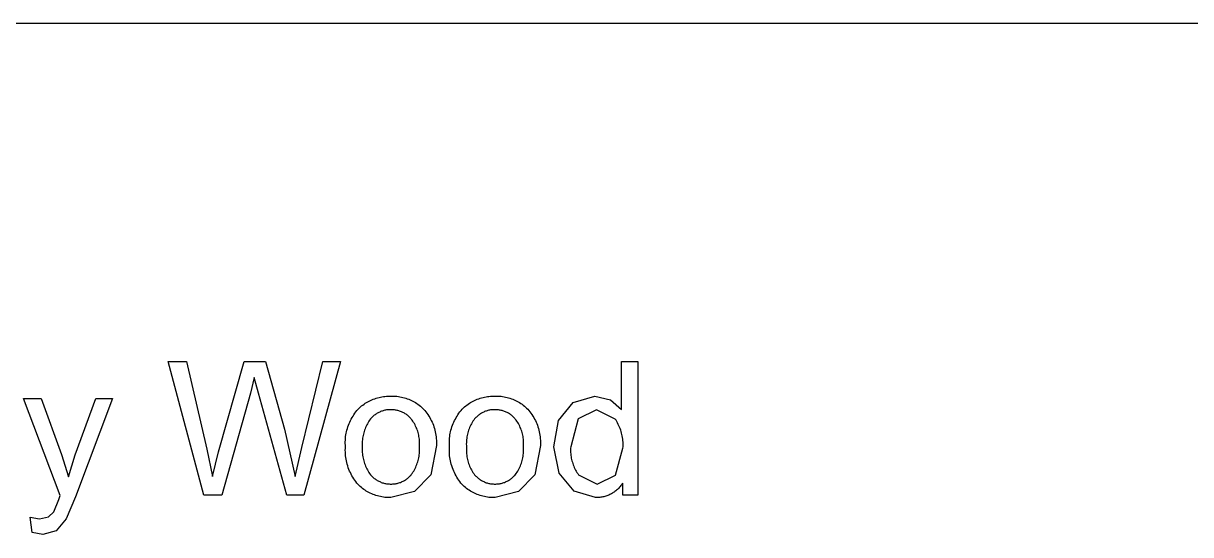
# Model space of a CAD drawing. Header units: inches. Extents: x 0 to 97, y -45 to 96.
# Drawn here: x 29.83 to 47.24, y -24.57 to -16.93 of the extents above; entities that cross this region are included whole.
import ezdxf

# ---------------------------------------------------------------- set-up
doc = ezdxf.new("R2010")
doc.units = ezdxf.units.IN
doc.header["$MEASUREMENT"] = 0
doc.layers.add('Information', color=7, linetype='Continuous', true_color=0x000000)

msp = doc.modelspace()

# ---------------------------------------------------------------- linework, layer by layer
at = {"layer": 'Information'}
for p, q in [((95.85, -16.933), (0.557, -16.933)), ((32.519, -23.979), (31.989, -21.98)), ((31.989, -21.98), (32.26, -21.98)), ((32.26, -21.98), (32.564, -23.29)), ((32.739, -23.33), (33.119, -21.98)), ((33.119, -21.98), (33.438, -21.98)), ((33.438, -21.98), (33.724, -22.992)), ((33.979, -23.264), (34.293, -21.98)), ((34.559, -21.98), (34.011, -23.979)), ((34.293, -21.98), (34.559, -21.98)), ((38.752, -22.697), (38.752, -21.98)), ((38.752, -21.98), (38.996, -21.98)), ((38.996, -21.98), (38.996, -23.979)), ((33.272, -22.221), (33.213, -22.456)), ((33.334, -22.456), (33.272, -22.221)), ((33.213, -22.456), (32.789, -23.979)), ((33.756, -23.979), (33.334, -22.456)), ((30.377, -23.981), (29.828, -22.531)), ((29.828, -22.531), (30.092, -22.531)), ((30.092, -22.531), (30.394, -23.369)), ((30.6, -23.375), (30.909, -22.531)), ((31.154, -22.531), (30.604, -24.003)), ((30.909, -22.531), (31.154, -22.531)), ((34.873, -22.645), (34.891, -22.631)), ((34.891, -22.631), (34.909, -22.618)), ((34.909, -22.618), (34.928, -22.605)), ((34.928, -22.605), (34.947, -22.593)), ((34.947, -22.593), (34.966, -22.582)), ((34.966, -22.582), (34.986, -22.572)), ((34.986, -22.572), (35.006, -22.562)), ((35.006, -22.562), (35.027, -22.553)), ((35.027, -22.553), (35.048, -22.544)), ((35.048, -22.544), (35.069, -22.536)), ((35.069, -22.536), (35.09, -22.529)), ((35.09, -22.529), (35.111, -22.523)), ((35.111, -22.523), (35.133, -22.517)), ((35.133, -22.517), (35.155, -22.512)), ((35.155, -22.512), (35.177, -22.508)), ((35.177, -22.508), (35.199, -22.504)), ((35.199, -22.504), (35.221, -22.502)), ((35.221, -22.502), (35.244, -22.5)), ((35.244, -22.5), (35.266, -22.498)), ((35.266, -22.498), (35.289, -22.498)), ((35.289, -22.498), (35.311, -22.498)), ((35.311, -22.498), (35.334, -22.498)), ((35.334, -22.498), (35.356, -22.498)), ((35.356, -22.498), (35.379, -22.499)), ((35.379, -22.499), (35.401, -22.501)), ((35.401, -22.501), (35.424, -22.504)), ((35.424, -22.504), (35.446, -22.507)), ((35.446, -22.507), (35.468, -22.512)), ((35.468, -22.512), (35.49, -22.517)), ((35.49, -22.517), (35.512, -22.522)), ((35.512, -22.522), (35.533, -22.529)), ((35.533, -22.529), (35.555, -22.536)), ((35.555, -22.536), (35.576, -22.544)), ((35.576, -22.544), (35.597, -22.553)), ((35.597, -22.553), (35.617, -22.562)), ((35.617, -22.562), (35.637, -22.573)), ((35.637, -22.573), (35.657, -22.584)), ((35.657, -22.584), (35.676, -22.595)), ((35.676, -22.595), (35.695, -22.607)), ((35.695, -22.607), (35.714, -22.62)), ((35.714, -22.62), (35.732, -22.634)), ((35.732, -22.634), (35.75, -22.648)), ((36.426, -22.645), (36.444, -22.631)), ((36.444, -22.631), (36.462, -22.618)), ((36.462, -22.618), (36.481, -22.605)), ((36.481, -22.605), (36.5, -22.593)), ((36.5, -22.593), (36.519, -22.582)), ((36.519, -22.582), (36.539, -22.572)), ((36.539, -22.572), (36.559, -22.562)), ((36.559, -22.562), (36.58, -22.553)), ((36.58, -22.553), (36.6, -22.544)), ((36.6, -22.544), (36.621, -22.536)), ((36.621, -22.536), (36.643, -22.529)), ((36.643, -22.529), (36.664, -22.523)), ((36.664, -22.523), (36.686, -22.517)), ((36.686, -22.517), (36.708, -22.512)), ((36.708, -22.512), (36.73, -22.508)), ((36.73, -22.508), (36.752, -22.504)), ((36.752, -22.504), (36.774, -22.502)), ((36.774, -22.502), (36.797, -22.5)), ((36.797, -22.5), (36.819, -22.498)), ((36.819, -22.498), (36.842, -22.498)), ((36.842, -22.498), (36.864, -22.498)), ((36.864, -22.498), (36.887, -22.498)), ((36.887, -22.498), (36.909, -22.498)), ((36.909, -22.498), (36.932, -22.499)), ((36.932, -22.499), (36.954, -22.501)), ((36.954, -22.501), (36.976, -22.504)), ((36.976, -22.504), (36.999, -22.507)), ((36.999, -22.507), (37.021, -22.512)), ((37.021, -22.512), (37.043, -22.517)), ((37.043, -22.517), (37.065, -22.522)), ((37.065, -22.522), (37.086, -22.529)), ((37.086, -22.529), (37.108, -22.536)), ((37.108, -22.536), (37.129, -22.544)), ((37.129, -22.544), (37.149, -22.553)), ((37.149, -22.553), (37.17, -22.562)), ((37.17, -22.562), (37.19, -22.573)), ((37.19, -22.573), (37.21, -22.584)), ((37.21, -22.584), (37.229, -22.595)), ((37.229, -22.595), (37.248, -22.607)), ((37.248, -22.607), (37.267, -22.62)), ((37.267, -22.62), (37.285, -22.634)), ((37.285, -22.634), (37.302, -22.648)), ((37.813, -22.863), (38.03, -22.592)), ((38.03, -22.592), (38.353, -22.498)), ((38.353, -22.498), (38.586, -22.553)), ((38.586, -22.553), (38.752, -22.697)), ((34.719, -22.84), (34.732, -22.818)), ((34.732, -22.818), (34.745, -22.796)), ((34.745, -22.796), (34.758, -22.775)), ((34.758, -22.775), (34.773, -22.754)), ((34.773, -22.754), (34.788, -22.734)), ((34.788, -22.734), (34.804, -22.714)), ((34.804, -22.714), (34.821, -22.695)), ((34.821, -22.695), (34.838, -22.677)), ((34.838, -22.677), (34.856, -22.659)), ((34.856, -22.659), (34.873, -22.645)), ((35.033, -22.81), (35.024, -22.819)), ((35.043, -22.801), (35.033, -22.81)), ((35.053, -22.792), (35.043, -22.801)), ((35.063, -22.784), (35.053, -22.792)), ((35.074, -22.776), (35.063, -22.784)), ((35.085, -22.768), (35.074, -22.776)), ((35.096, -22.761), (35.085, -22.768)), ((35.107, -22.754), (35.096, -22.761)), ((35.119, -22.747), (35.107, -22.754)), ((35.131, -22.741), (35.119, -22.747)), ((35.143, -22.736), (35.131, -22.741)), ((35.155, -22.73), (35.143, -22.736)), ((35.168, -22.725), (35.155, -22.73)), ((35.18, -22.721), (35.168, -22.725)), ((35.193, -22.717), (35.18, -22.721)), ((35.206, -22.713), (35.193, -22.717)), ((35.219, -22.71), (35.206, -22.713)), ((35.232, -22.708), (35.219, -22.71)), ((35.245, -22.705), (35.232, -22.708)), ((35.258, -22.704), (35.245, -22.705)), ((35.271, -22.702), (35.258, -22.704)), ((35.285, -22.702), (35.271, -22.702)), ((35.298, -22.701), (35.285, -22.702)), ((35.311, -22.701), (35.298, -22.701)), ((35.324, -22.701), (35.311, -22.701)), ((35.338, -22.702), (35.324, -22.701)), ((35.351, -22.703), (35.338, -22.702)), ((35.364, -22.704), (35.351, -22.703)), ((35.377, -22.706), (35.364, -22.704)), ((35.39, -22.708), (35.377, -22.706)), ((35.403, -22.711), (35.39, -22.708)), ((35.416, -22.714), (35.403, -22.711)), ((35.429, -22.717), (35.416, -22.714)), ((35.441, -22.721), (35.429, -22.717)), ((35.454, -22.726), (35.441, -22.721)), ((35.466, -22.731), (35.454, -22.726)), ((35.478, -22.736), (35.466, -22.731)), ((35.49, -22.742), (35.478, -22.736)), ((35.502, -22.748), (35.49, -22.742)), ((35.514, -22.754), (35.502, -22.748)), ((35.525, -22.761), (35.514, -22.754)), ((35.536, -22.769), (35.525, -22.761)), ((35.547, -22.776), (35.536, -22.769)), ((35.557, -22.784), (35.547, -22.776)), ((35.568, -22.793), (35.557, -22.784)), ((35.578, -22.801), (35.568, -22.793)), ((35.587, -22.81), (35.578, -22.801)), ((35.597, -22.82), (35.587, -22.81)), ((35.75, -22.648), (35.767, -22.662)), ((35.767, -22.662), (35.783, -22.678)), ((35.783, -22.678), (35.799, -22.694)), ((35.799, -22.694), (35.816, -22.713)), ((35.816, -22.713), (35.832, -22.733)), ((35.832, -22.733), (35.847, -22.753)), ((35.847, -22.753), (35.862, -22.774)), ((35.862, -22.774), (35.876, -22.796)), ((35.876, -22.796), (35.889, -22.817)), ((35.889, -22.817), (35.902, -22.84)), ((36.272, -22.84), (36.284, -22.818)), ((36.284, -22.818), (36.297, -22.796)), ((36.297, -22.796), (36.311, -22.775)), ((36.311, -22.775), (36.326, -22.754)), ((36.326, -22.754), (36.341, -22.734)), ((36.341, -22.734), (36.357, -22.714)), ((36.357, -22.714), (36.374, -22.695)), ((36.374, -22.695), (36.391, -22.677)), ((36.391, -22.677), (36.409, -22.659)), ((36.409, -22.659), (36.426, -22.645)), ((36.586, -22.81), (36.577, -22.819)), ((36.596, -22.801), (36.586, -22.81)), ((36.606, -22.792), (36.596, -22.801)), ((36.616, -22.784), (36.606, -22.792)), ((36.627, -22.776), (36.616, -22.784)), ((36.638, -22.768), (36.627, -22.776)), ((36.649, -22.761), (36.638, -22.768)), ((36.66, -22.754), (36.649, -22.761)), ((36.672, -22.747), (36.66, -22.754)), ((36.684, -22.741), (36.672, -22.747)), ((36.696, -22.736), (36.684, -22.741)), ((36.708, -22.73), (36.696, -22.736)), ((36.72, -22.725), (36.708, -22.73)), ((36.733, -22.721), (36.72, -22.725)), ((36.746, -22.717), (36.733, -22.721)), ((36.758, -22.713), (36.746, -22.717)), ((36.771, -22.71), (36.758, -22.713)), ((36.784, -22.708), (36.771, -22.71)), ((36.798, -22.705), (36.784, -22.708)), ((36.811, -22.704), (36.798, -22.705)), ((36.824, -22.702), (36.811, -22.704)), ((36.837, -22.702), (36.824, -22.702)), ((36.851, -22.701), (36.837, -22.702)), ((36.864, -22.701), (36.851, -22.701)), ((36.877, -22.701), (36.864, -22.701)), ((36.89, -22.702), (36.877, -22.701)), ((36.904, -22.703), (36.89, -22.702)), ((36.917, -22.704), (36.904, -22.703)), ((36.93, -22.706), (36.917, -22.704)), ((36.943, -22.708), (36.93, -22.706)), ((36.956, -22.711), (36.943, -22.708)), ((36.969, -22.714), (36.956, -22.711)), ((36.982, -22.717), (36.969, -22.714)), ((36.994, -22.721), (36.982, -22.717)), ((37.007, -22.726), (36.994, -22.721)), ((37.019, -22.731), (37.007, -22.726)), ((37.031, -22.736), (37.019, -22.731)), ((37.043, -22.742), (37.031, -22.736)), ((37.055, -22.748), (37.043, -22.742)), ((37.067, -22.754), (37.055, -22.748)), ((37.078, -22.761), (37.067, -22.754)), ((37.089, -22.769), (37.078, -22.761)), ((37.1, -22.776), (37.089, -22.769)), ((37.11, -22.784), (37.1, -22.776)), ((37.121, -22.793), (37.11, -22.784)), ((37.131, -22.801), (37.121, -22.793)), ((37.14, -22.81), (37.131, -22.801)), ((37.15, -22.82), (37.14, -22.81)), ((37.302, -22.648), (37.319, -22.662)), ((37.319, -22.662), (37.336, -22.678)), ((37.336, -22.678), (37.352, -22.694)), ((37.352, -22.694), (37.369, -22.713)), ((37.369, -22.713), (37.385, -22.733)), ((37.385, -22.733), (37.4, -22.753)), ((37.4, -22.753), (37.415, -22.774)), ((37.415, -22.774), (37.429, -22.796)), ((37.429, -22.796), (37.442, -22.817)), ((37.442, -22.817), (37.455, -22.84)), ((38.376, -22.701), (38.103, -22.835)), ((38.658, -22.84), (38.376, -22.701)), ((33.724, -22.992), (33.88, -23.699)), ((34.654, -23.004), (34.661, -22.98)), ((34.661, -22.98), (34.669, -22.956)), ((34.669, -22.956), (34.677, -22.932)), ((34.677, -22.932), (34.687, -22.908)), ((34.687, -22.908), (34.697, -22.885)), ((34.697, -22.885), (34.708, -22.862)), ((34.708, -22.862), (34.719, -22.84)), ((34.924, -22.986), (34.917, -23.006)), ((34.932, -22.966), (34.924, -22.986)), ((34.941, -22.947), (34.932, -22.966)), ((34.95, -22.928), (34.941, -22.947)), ((34.96, -22.91), (34.95, -22.928)), ((34.97, -22.891), (34.96, -22.91)), ((34.982, -22.873), (34.97, -22.891)), ((34.993, -22.856), (34.982, -22.873)), ((35.006, -22.839), (34.993, -22.856)), ((35.015, -22.829), (35.006, -22.839)), ((35.024, -22.819), (35.015, -22.829)), ((35.606, -22.83), (35.597, -22.82)), ((35.615, -22.84), (35.606, -22.83)), ((35.627, -22.856), (35.615, -22.84)), ((35.639, -22.873), (35.627, -22.856)), ((35.65, -22.891), (35.639, -22.873)), ((35.66, -22.908), (35.65, -22.891)), ((35.67, -22.927), (35.66, -22.908)), ((35.679, -22.945), (35.67, -22.927)), ((35.688, -22.964), (35.679, -22.945)), ((35.696, -22.983), (35.688, -22.964)), ((35.703, -23.002), (35.696, -22.983)), ((35.902, -22.84), (35.913, -22.863)), ((35.913, -22.863), (35.924, -22.886)), ((35.924, -22.886), (35.934, -22.909)), ((35.934, -22.909), (35.944, -22.933)), ((35.944, -22.933), (35.952, -22.957)), ((35.952, -22.957), (35.96, -22.981)), ((35.96, -22.981), (35.967, -23.006)), ((36.207, -23.004), (36.214, -22.98)), ((36.214, -22.98), (36.222, -22.956)), ((36.222, -22.956), (36.23, -22.932)), ((36.23, -22.932), (36.239, -22.908)), ((36.239, -22.908), (36.25, -22.885)), ((36.25, -22.885), (36.26, -22.862)), ((36.26, -22.862), (36.272, -22.84)), ((36.477, -22.986), (36.47, -23.006)), ((36.485, -22.966), (36.477, -22.986)), ((36.494, -22.947), (36.485, -22.966)), ((36.503, -22.928), (36.494, -22.947)), ((36.513, -22.91), (36.503, -22.928)), ((36.523, -22.891), (36.513, -22.91)), ((36.534, -22.873), (36.523, -22.891)), ((36.546, -22.856), (36.534, -22.873)), ((36.559, -22.839), (36.546, -22.856)), ((36.567, -22.829), (36.559, -22.839)), ((36.577, -22.819), (36.567, -22.829)), ((37.159, -22.83), (37.15, -22.82)), ((37.167, -22.84), (37.159, -22.83)), ((37.18, -22.856), (37.167, -22.84)), ((37.191, -22.873), (37.18, -22.856)), ((37.202, -22.891), (37.191, -22.873)), ((37.213, -22.908), (37.202, -22.891)), ((37.223, -22.927), (37.213, -22.908)), ((37.232, -22.945), (37.223, -22.927)), ((37.241, -22.964), (37.232, -22.945)), ((37.249, -22.983), (37.241, -22.964)), ((37.256, -23.002), (37.249, -22.983)), ((37.455, -22.84), (37.466, -22.863)), ((37.466, -22.863), (37.477, -22.886)), ((37.477, -22.886), (37.487, -22.909)), ((37.487, -22.909), (37.497, -22.933)), ((37.497, -22.933), (37.505, -22.957)), ((37.505, -22.957), (37.513, -22.981)), ((37.513, -22.981), (37.519, -23.006)), ((37.741, -23.256), (37.813, -22.863)), ((38.103, -22.835), (37.993, -23.256)), ((38.671, -22.859), (38.658, -22.84)), ((38.683, -22.879), (38.671, -22.859)), ((38.694, -22.899), (38.683, -22.879)), ((38.704, -22.92), (38.694, -22.899)), ((38.714, -22.94), (38.704, -22.92)), ((38.723, -22.962), (38.714, -22.94)), ((38.732, -22.983), (38.723, -22.962)), ((38.739, -23.005), (38.732, -22.983)), ((34.63, -23.179), (34.631, -23.154)), ((34.631, -23.154), (34.633, -23.128)), ((34.633, -23.128), (34.635, -23.103)), ((34.635, -23.103), (34.639, -23.078)), ((34.639, -23.078), (34.643, -23.053)), ((34.643, -23.053), (34.648, -23.029)), ((34.648, -23.029), (34.654, -23.004)), ((34.885, -23.149), (34.884, -23.17)), ((34.888, -23.128), (34.885, -23.149)), ((34.891, -23.108), (34.888, -23.128)), ((34.895, -23.087), (34.891, -23.108)), ((34.899, -23.066), (34.895, -23.087)), ((34.904, -23.046), (34.899, -23.066)), ((34.91, -23.026), (34.904, -23.046)), ((34.917, -23.006), (34.91, -23.026)), ((35.71, -23.022), (35.703, -23.002)), ((35.716, -23.042), (35.71, -23.022)), ((35.721, -23.062), (35.716, -23.042)), ((35.726, -23.082), (35.721, -23.062)), ((35.729, -23.102), (35.726, -23.082)), ((35.733, -23.123), (35.729, -23.102)), ((35.735, -23.143), (35.733, -23.123)), ((35.737, -23.164), (35.735, -23.143)), ((35.738, -23.184), (35.737, -23.164)), ((35.967, -23.006), (35.973, -23.031)), ((35.973, -23.031), (35.978, -23.056)), ((35.978, -23.056), (35.982, -23.081)), ((35.982, -23.081), (35.985, -23.107)), ((35.985, -23.107), (35.988, -23.132)), ((35.988, -23.132), (35.989, -23.158)), ((35.989, -23.158), (35.99, -23.183)), ((36.183, -23.179), (36.184, -23.154)), ((36.184, -23.154), (36.185, -23.128)), ((36.185, -23.128), (36.188, -23.103)), ((36.188, -23.103), (36.192, -23.078)), ((36.192, -23.078), (36.196, -23.053)), ((36.196, -23.053), (36.201, -23.029)), ((36.201, -23.029), (36.207, -23.004)), ((36.438, -23.149), (36.437, -23.17)), ((36.441, -23.128), (36.438, -23.149)), ((36.444, -23.108), (36.441, -23.128)), ((36.447, -23.087), (36.444, -23.108)), ((36.452, -23.066), (36.447, -23.087)), ((36.457, -23.046), (36.452, -23.066)), ((36.463, -23.026), (36.457, -23.046)), ((36.47, -23.006), (36.463, -23.026)), ((37.263, -23.022), (37.256, -23.002)), ((37.269, -23.042), (37.263, -23.022)), ((37.274, -23.062), (37.269, -23.042)), ((37.278, -23.082), (37.274, -23.062)), ((37.282, -23.102), (37.278, -23.082)), ((37.285, -23.123), (37.282, -23.102)), ((37.288, -23.143), (37.285, -23.123)), ((37.29, -23.164), (37.288, -23.143)), ((37.291, -23.184), (37.29, -23.164)), ((37.519, -23.006), (37.525, -23.031)), ((37.525, -23.031), (37.53, -23.056)), ((37.53, -23.056), (37.535, -23.081)), ((37.535, -23.081), (37.538, -23.107)), ((37.538, -23.107), (37.54, -23.132)), ((37.54, -23.132), (37.542, -23.158)), ((37.542, -23.158), (37.543, -23.183)), ((38.746, -23.026), (38.739, -23.005)), ((38.753, -23.049), (38.746, -23.026)), ((38.758, -23.071), (38.753, -23.049)), ((38.763, -23.093), (38.758, -23.071)), ((38.767, -23.116), (38.763, -23.093)), ((38.77, -23.139), (38.767, -23.116)), ((38.772, -23.162), (38.77, -23.139)), ((38.774, -23.185), (38.772, -23.162)), ((32.564, -23.29), (32.649, -23.699)), ((32.649, -23.699), (32.739, -23.33)), ((33.88, -23.699), (33.979, -23.264)), ((34.63, -23.204), (34.63, -23.179)), ((34.631, -23.229), (34.63, -23.204)), ((34.63, -23.307), (34.631, -23.281)), ((34.631, -23.334), (34.63, -23.307)), ((34.632, -23.255), (34.631, -23.229)), ((34.631, -23.281), (34.632, -23.255)), ((34.632, -23.36), (34.631, -23.334)), ((34.884, -23.17), (34.883, -23.191)), ((34.883, -23.191), (34.883, -23.213)), ((34.883, -23.213), (34.883, -23.234)), ((34.883, -23.234), (34.884, -23.255)), ((34.884, -23.255), (34.883, -23.276)), ((34.883, -23.276), (34.883, -23.297)), ((34.883, -23.297), (34.883, -23.318)), ((34.883, -23.318), (34.884, -23.339)), ((34.884, -23.339), (34.885, -23.36)), ((35.736, -23.354), (35.737, -23.332)), ((35.737, -23.246), (35.738, -23.226)), ((35.738, -23.268), (35.737, -23.246)), ((35.737, -23.332), (35.738, -23.311)), ((35.738, -23.205), (35.738, -23.184)), ((35.738, -23.226), (35.738, -23.205)), ((35.738, -23.289), (35.738, -23.268)), ((35.738, -23.311), (35.738, -23.289)), ((35.989, -23.234), (35.905, -23.674)), ((35.99, -23.209), (35.989, -23.234)), ((35.99, -23.183), (35.99, -23.209)), ((36.183, -23.204), (36.183, -23.179)), ((36.183, -23.229), (36.183, -23.204)), ((36.185, -23.255), (36.183, -23.229)), ((36.183, -23.307), (36.184, -23.281)), ((36.184, -23.334), (36.183, -23.307)), ((36.184, -23.281), (36.185, -23.255)), ((36.185, -23.36), (36.184, -23.334)), ((36.436, -23.191), (36.435, -23.213)), ((36.435, -23.213), (36.436, -23.234)), ((36.437, -23.17), (36.436, -23.191)), ((36.436, -23.234), (36.437, -23.255)), ((36.437, -23.255), (36.436, -23.276)), ((36.436, -23.276), (36.436, -23.297)), ((36.436, -23.297), (36.436, -23.318)), ((36.436, -23.318), (36.437, -23.339)), ((36.437, -23.339), (36.438, -23.36)), ((37.289, -23.246), (37.29, -23.226)), ((37.291, -23.268), (37.289, -23.246)), ((37.289, -23.354), (37.29, -23.332)), ((37.29, -23.226), (37.291, -23.205)), ((37.29, -23.332), (37.291, -23.311)), ((37.291, -23.205), (37.291, -23.184)), ((37.291, -23.289), (37.291, -23.268)), ((37.291, -23.311), (37.291, -23.289)), ((37.542, -23.234), (37.458, -23.674)), ((37.543, -23.209), (37.542, -23.234)), ((37.543, -23.183), (37.543, -23.209)), ((37.82, -23.649), (37.741, -23.256)), ((37.992, -23.277), (37.991, -23.298)), ((37.991, -23.298), (37.991, -23.319)), ((37.991, -23.319), (37.992, -23.34)), ((37.993, -23.256), (37.992, -23.277)), ((37.992, -23.34), (37.994, -23.361)), ((38.66, -23.678), (38.773, -23.276)), ((38.773, -23.276), (38.774, -23.254)), ((38.775, -23.208), (38.774, -23.185)), ((38.774, -23.254), (38.775, -23.231)), ((38.775, -23.231), (38.775, -23.208)), ((30.394, -23.369), (30.499, -23.705)), ((30.499, -23.705), (30.6, -23.375)), ((34.634, -23.387), (34.632, -23.36)), ((34.638, -23.413), (34.634, -23.387)), ((34.642, -23.439), (34.638, -23.413)), ((34.646, -23.465), (34.642, -23.439)), ((34.652, -23.491), (34.646, -23.465)), ((34.659, -23.516), (34.652, -23.491)), ((34.885, -23.36), (34.888, -23.381)), ((34.888, -23.381), (34.891, -23.402)), ((34.891, -23.402), (34.895, -23.423)), ((34.895, -23.423), (34.899, -23.443)), ((34.899, -23.443), (34.904, -23.464)), ((34.904, -23.464), (34.91, -23.484)), ((34.91, -23.484), (34.917, -23.504)), ((34.917, -23.504), (34.924, -23.524)), ((35.697, -23.52), (35.704, -23.5)), ((35.704, -23.5), (35.711, -23.48)), ((35.711, -23.48), (35.717, -23.459)), ((35.717, -23.459), (35.722, -23.438)), ((35.722, -23.438), (35.727, -23.417)), ((35.727, -23.417), (35.73, -23.396)), ((35.73, -23.396), (35.733, -23.375)), ((35.733, -23.375), (35.736, -23.354)), ((36.187, -23.387), (36.185, -23.36)), ((36.19, -23.413), (36.187, -23.387)), ((36.194, -23.439), (36.19, -23.413)), ((36.199, -23.465), (36.194, -23.439)), ((36.205, -23.491), (36.199, -23.465)), ((36.212, -23.516), (36.205, -23.491)), ((36.438, -23.36), (36.441, -23.381)), ((36.441, -23.381), (36.444, -23.402)), ((36.444, -23.402), (36.448, -23.423)), ((36.448, -23.423), (36.452, -23.443)), ((36.452, -23.443), (36.457, -23.464)), ((36.457, -23.464), (36.463, -23.484)), ((36.463, -23.484), (36.47, -23.504)), ((36.47, -23.504), (36.477, -23.524)), ((37.25, -23.52), (37.257, -23.5)), ((37.257, -23.5), (37.264, -23.48)), ((37.264, -23.48), (37.27, -23.459)), ((37.27, -23.459), (37.275, -23.438)), ((37.275, -23.438), (37.279, -23.417)), ((37.279, -23.417), (37.283, -23.396)), ((37.283, -23.396), (37.286, -23.375)), ((37.286, -23.375), (37.289, -23.354)), ((37.994, -23.361), (37.996, -23.382)), ((37.996, -23.382), (37.999, -23.403)), ((37.999, -23.403), (38.002, -23.423)), ((38.002, -23.423), (38.007, -23.444)), ((38.007, -23.444), (38.012, -23.464)), ((38.012, -23.464), (38.018, -23.484)), ((38.018, -23.484), (38.024, -23.504)), ((38.024, -23.504), (38.031, -23.524)), ((34.666, -23.541), (34.659, -23.516)), ((34.675, -23.567), (34.666, -23.541)), ((34.684, -23.591), (34.675, -23.567)), ((34.694, -23.616), (34.684, -23.591)), ((34.705, -23.64), (34.694, -23.616)), ((34.717, -23.663), (34.705, -23.64)), ((34.729, -23.687), (34.717, -23.663)), ((34.742, -23.71), (34.729, -23.687)), ((34.924, -23.524), (34.932, -23.543)), ((34.932, -23.543), (34.941, -23.563)), ((34.941, -23.563), (34.95, -23.582)), ((34.95, -23.582), (34.96, -23.6)), ((34.96, -23.6), (34.97, -23.619)), ((34.97, -23.619), (34.982, -23.637)), ((34.982, -23.637), (34.993, -23.654)), ((34.993, -23.654), (35.006, -23.671)), ((35.006, -23.671), (35.015, -23.681)), ((35.015, -23.681), (35.024, -23.691)), ((35.597, -23.69), (35.606, -23.681)), ((35.606, -23.681), (35.615, -23.67)), ((35.615, -23.67), (35.628, -23.653)), ((35.628, -23.653), (35.639, -23.635)), ((35.639, -23.635), (35.651, -23.617)), ((35.651, -23.617), (35.661, -23.598)), ((35.661, -23.598), (35.671, -23.579)), ((35.905, -23.674), (35.661, -23.923)), ((35.671, -23.579), (35.681, -23.56)), ((35.681, -23.56), (35.689, -23.54)), ((35.689, -23.54), (35.697, -23.52)), ((36.219, -23.541), (36.212, -23.516)), ((36.228, -23.567), (36.219, -23.541)), ((36.237, -23.591), (36.228, -23.567)), ((36.247, -23.616), (36.237, -23.591)), ((36.258, -23.64), (36.247, -23.616)), ((36.269, -23.663), (36.258, -23.64)), ((36.282, -23.687), (36.269, -23.663)), ((36.295, -23.71), (36.282, -23.687)), ((36.477, -23.524), (36.485, -23.543)), ((36.485, -23.543), (36.494, -23.563)), ((36.494, -23.563), (36.503, -23.582)), ((36.503, -23.582), (36.513, -23.6)), ((36.513, -23.6), (36.523, -23.619)), ((36.523, -23.619), (36.534, -23.637)), ((36.534, -23.637), (36.546, -23.654)), ((36.546, -23.654), (36.559, -23.671)), ((36.559, -23.671), (36.567, -23.681)), ((36.567, -23.681), (36.576, -23.691)), ((37.15, -23.69), (37.159, -23.681)), ((37.159, -23.681), (37.168, -23.67)), ((37.168, -23.67), (37.18, -23.653)), ((37.18, -23.653), (37.192, -23.635)), ((37.192, -23.635), (37.204, -23.617)), ((37.204, -23.617), (37.214, -23.598)), ((37.214, -23.598), (37.224, -23.579)), ((37.458, -23.674), (37.214, -23.923)), ((37.224, -23.579), (37.233, -23.56)), ((37.233, -23.56), (37.242, -23.54)), ((37.242, -23.54), (37.25, -23.52)), ((38.045, -23.916), (37.82, -23.649)), ((38.031, -23.524), (38.039, -23.544)), ((38.039, -23.544), (38.047, -23.563)), ((38.047, -23.563), (38.056, -23.582)), ((38.056, -23.582), (38.066, -23.601)), ((38.066, -23.601), (38.076, -23.619)), ((38.076, -23.619), (38.087, -23.637)), ((38.087, -23.637), (38.098, -23.655)), ((38.098, -23.655), (38.11, -23.672)), ((38.11, -23.672), (38.387, -23.81)), ((38.387, -23.81), (38.66, -23.678)), ((34.756, -23.732), (34.742, -23.71)), ((34.771, -23.754), (34.756, -23.732)), ((34.787, -23.775), (34.771, -23.754)), ((34.803, -23.796), (34.787, -23.775)), ((34.82, -23.816), (34.803, -23.796)), ((34.836, -23.832), (34.82, -23.816)), ((34.853, -23.848), (34.836, -23.832)), ((34.87, -23.862), (34.853, -23.848)), ((34.887, -23.877), (34.87, -23.862)), ((35.024, -23.691), (35.033, -23.7)), ((35.033, -23.7), (35.043, -23.709)), ((35.043, -23.709), (35.053, -23.718)), ((35.053, -23.718), (35.063, -23.727)), ((35.063, -23.727), (35.074, -23.735)), ((35.074, -23.735), (35.085, -23.742)), ((35.085, -23.742), (35.096, -23.75)), ((35.096, -23.75), (35.107, -23.757)), ((35.107, -23.757), (35.119, -23.763)), ((35.119, -23.763), (35.131, -23.769)), ((35.131, -23.769), (35.143, -23.775)), ((35.143, -23.775), (35.155, -23.78)), ((35.155, -23.78), (35.167, -23.785)), ((35.167, -23.785), (35.18, -23.79)), ((35.18, -23.79), (35.193, -23.794)), ((35.193, -23.794), (35.206, -23.797)), ((35.206, -23.797), (35.219, -23.8)), ((35.219, -23.8), (35.232, -23.803)), ((35.232, -23.803), (35.245, -23.805)), ((35.245, -23.805), (35.258, -23.807)), ((35.258, -23.807), (35.271, -23.808)), ((35.271, -23.808), (35.285, -23.809)), ((35.285, -23.809), (35.298, -23.81)), ((35.298, -23.81), (35.311, -23.81)), ((35.311, -23.81), (35.324, -23.81)), ((35.324, -23.81), (35.338, -23.809)), ((35.338, -23.809), (35.351, -23.808)), ((35.351, -23.808), (35.364, -23.807)), ((35.364, -23.807), (35.377, -23.805)), ((35.377, -23.805), (35.391, -23.803)), ((35.391, -23.803), (35.404, -23.8)), ((35.404, -23.8), (35.416, -23.797)), ((35.416, -23.797), (35.429, -23.793)), ((35.429, -23.793), (35.442, -23.789)), ((35.442, -23.789), (35.454, -23.785)), ((35.454, -23.785), (35.467, -23.78)), ((35.467, -23.78), (35.479, -23.775)), ((35.479, -23.775), (35.491, -23.769)), ((35.491, -23.769), (35.503, -23.763)), ((35.503, -23.763), (35.514, -23.756)), ((35.514, -23.756), (35.526, -23.749)), ((35.526, -23.749), (35.537, -23.742)), ((35.537, -23.742), (35.548, -23.734)), ((35.548, -23.734), (35.558, -23.726)), ((35.558, -23.726), (35.568, -23.718)), ((35.568, -23.718), (35.578, -23.709)), ((35.578, -23.709), (35.588, -23.7)), ((35.588, -23.7), (35.597, -23.69)), ((36.309, -23.732), (36.295, -23.71)), ((36.324, -23.754), (36.309, -23.732)), ((36.339, -23.775), (36.324, -23.754)), ((36.356, -23.796), (36.339, -23.775)), ((36.373, -23.816), (36.356, -23.796)), ((36.389, -23.832), (36.373, -23.816)), ((36.405, -23.848), (36.389, -23.832)), ((36.423, -23.862), (36.405, -23.848)), ((36.44, -23.877), (36.423, -23.862)), ((36.576, -23.691), (36.586, -23.7)), ((36.586, -23.7), (36.596, -23.709)), ((36.596, -23.709), (36.606, -23.718)), ((36.606, -23.718), (36.616, -23.727)), ((36.616, -23.727), (36.627, -23.735)), ((36.627, -23.735), (36.638, -23.742)), ((36.638, -23.742), (36.649, -23.75)), ((36.649, -23.75), (36.66, -23.757)), ((36.66, -23.757), (36.672, -23.763)), ((36.672, -23.763), (36.684, -23.769)), ((36.684, -23.769), (36.696, -23.775)), ((36.696, -23.775), (36.708, -23.78)), ((36.708, -23.78), (36.72, -23.785)), ((36.72, -23.785), (36.733, -23.79)), ((36.733, -23.79), (36.746, -23.794)), ((36.746, -23.794), (36.758, -23.797)), ((36.758, -23.797), (36.771, -23.8)), ((36.771, -23.8), (36.784, -23.803)), ((36.784, -23.803), (36.798, -23.805)), ((36.798, -23.805), (36.811, -23.807)), ((36.811, -23.807), (36.824, -23.808)), ((36.824, -23.808), (36.837, -23.809)), ((36.837, -23.809), (36.851, -23.81)), ((36.851, -23.81), (36.864, -23.81)), ((36.864, -23.81), (36.877, -23.81)), ((36.877, -23.81), (36.891, -23.809)), ((36.891, -23.809), (36.904, -23.808)), ((36.904, -23.808), (36.917, -23.807)), ((36.917, -23.807), (36.93, -23.805)), ((36.93, -23.805), (36.943, -23.803)), ((36.943, -23.803), (36.956, -23.8)), ((36.956, -23.8), (36.969, -23.797)), ((36.969, -23.797), (36.982, -23.793)), ((36.982, -23.793), (36.995, -23.789)), ((36.995, -23.789), (37.007, -23.785)), ((37.007, -23.785), (37.02, -23.78)), ((37.02, -23.78), (37.032, -23.775)), ((37.032, -23.775), (37.044, -23.769)), ((37.044, -23.769), (37.056, -23.763)), ((37.056, -23.763), (37.067, -23.756)), ((37.067, -23.756), (37.079, -23.749)), ((37.079, -23.749), (37.09, -23.742)), ((37.09, -23.742), (37.1, -23.734)), ((37.1, -23.734), (37.111, -23.726)), ((37.111, -23.726), (37.121, -23.718)), ((37.121, -23.718), (37.131, -23.709)), ((37.131, -23.709), (37.141, -23.7)), ((37.141, -23.7), (37.15, -23.69)), ((38.723, -23.858), (38.712, -23.87)), ((38.733, -23.847), (38.723, -23.858)), ((38.742, -23.834), (38.733, -23.847)), ((38.751, -23.822), (38.742, -23.834)), ((38.76, -23.809), (38.751, -23.822)), ((38.769, -23.796), (38.76, -23.809)), ((38.769, -23.979), (38.769, -23.796)), ((30.355, -24.041), (30.377, -23.981)), ((30.604, -24.003), (30.466, -24.332)), ((32.789, -23.979), (32.519, -23.979)), ((34.011, -23.979), (33.756, -23.979)), ((34.906, -23.89), (34.887, -23.877)), ((34.924, -23.903), (34.906, -23.89)), ((34.943, -23.915), (34.924, -23.903)), ((34.963, -23.927), (34.943, -23.915)), ((34.983, -23.938), (34.963, -23.927)), ((35.003, -23.948), (34.983, -23.938)), ((35.024, -23.957), (35.003, -23.948)), ((35.045, -23.966), (35.024, -23.957)), ((35.066, -23.974), (35.045, -23.966)), ((35.087, -23.981), (35.066, -23.974)), ((35.109, -23.988), (35.087, -23.981)), ((35.131, -23.993), (35.109, -23.988)), ((35.153, -23.998), (35.131, -23.993)), ((35.176, -24.003), (35.153, -23.998)), ((35.198, -24.006), (35.176, -24.003)), ((35.221, -24.009), (35.198, -24.006)), ((35.243, -24.011), (35.221, -24.009)), ((35.266, -24.012), (35.243, -24.011)), ((35.288, -24.012), (35.266, -24.012)), ((35.311, -24.011), (35.288, -24.012)), ((35.661, -23.923), (35.311, -24.011)), ((36.459, -23.89), (36.44, -23.877)), ((36.477, -23.903), (36.459, -23.89)), ((36.496, -23.915), (36.477, -23.903)), ((36.516, -23.927), (36.496, -23.915)), ((36.536, -23.938), (36.516, -23.927)), ((36.556, -23.948), (36.536, -23.938)), ((36.577, -23.957), (36.556, -23.948)), ((36.598, -23.966), (36.577, -23.957)), ((36.619, -23.974), (36.598, -23.966)), ((36.64, -23.981), (36.619, -23.974)), ((36.662, -23.988), (36.64, -23.981)), ((36.684, -23.993), (36.662, -23.988)), ((36.706, -23.998), (36.684, -23.993)), ((36.728, -24.003), (36.706, -23.998)), ((36.751, -24.006), (36.728, -24.003)), ((36.773, -24.009), (36.751, -24.006)), ((36.796, -24.011), (36.773, -24.009)), ((36.819, -24.012), (36.796, -24.011)), ((36.841, -24.012), (36.819, -24.012)), ((36.864, -24.011), (36.841, -24.012)), ((37.214, -23.923), (36.864, -24.011)), ((38.364, -24.011), (38.045, -23.916)), ((38.379, -24.012), (38.364, -24.011)), ((38.395, -24.012), (38.379, -24.012)), ((38.41, -24.011), (38.395, -24.012)), ((38.426, -24.01), (38.41, -24.011)), ((38.441, -24.008), (38.426, -24.01)), ((38.456, -24.006), (38.441, -24.008)), ((38.472, -24.003), (38.456, -24.006)), ((38.487, -24), (38.472, -24.003)), ((38.502, -23.996), (38.487, -24)), ((38.517, -23.992), (38.502, -23.996)), ((38.532, -23.987), (38.517, -23.992)), ((38.546, -23.982), (38.532, -23.987)), ((38.561, -23.976), (38.546, -23.982)), ((38.575, -23.969), (38.561, -23.976)), ((38.589, -23.963), (38.575, -23.969)), ((38.602, -23.955), (38.589, -23.963)), ((38.616, -23.948), (38.602, -23.955)), ((38.629, -23.939), (38.616, -23.948)), ((38.642, -23.931), (38.629, -23.939)), ((38.654, -23.922), (38.642, -23.931)), ((38.667, -23.912), (38.654, -23.922)), ((38.679, -23.902), (38.667, -23.912)), ((38.69, -23.892), (38.679, -23.902)), ((38.701, -23.881), (38.69, -23.892)), ((38.712, -23.87), (38.701, -23.881)), ((38.996, -23.979), (38.769, -23.979)), ((30.28, -24.224), (30.355, -24.041)), ((29.956, -24.536), (29.929, -24.306)), ((29.929, -24.306), (30.069, -24.328)), ((30.069, -24.328), (30.2, -24.3)), ((30.2, -24.3), (30.28, -24.224)), ((30.466, -24.332), (30.316, -24.51)), ((30.114, -24.566), (29.956, -24.536)), ((30.316, -24.51), (30.114, -24.566))]:
    msp.add_line(p, q, dxfattribs=at)

doc.saveas('drawing.dxf')
